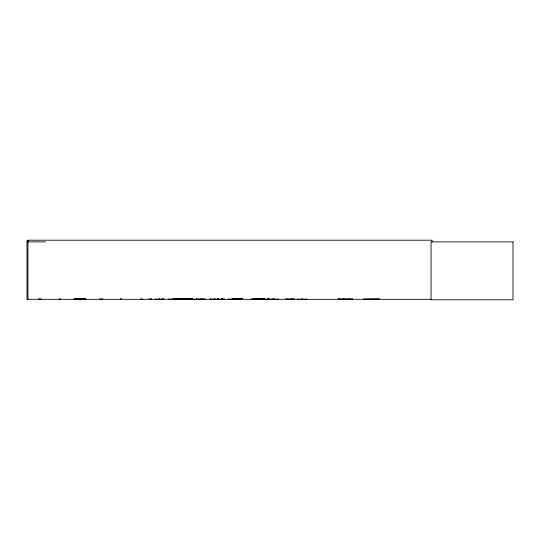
<?xml version="1.0" encoding="UTF-8"?>
<svg xmlns="http://www.w3.org/2000/svg" width="540" height="540" viewBox="0 0 540 540"><rect width="100%" height="100%" fill="white"/><g stroke="black" fill="none" stroke-linecap="round" stroke-linejoin="round"><path stroke-width="0.81" d="M228.919 299.288L242.73 299.275M237.6 299.288L237.661 298.829M264.384 299.288L264.425 298.829M269.588 299.288L269.595 298.829M273.071 299.288L273.105 298.829M268.306 299.234L268.34 298.829M162.621 299.248L162.635 298.586M209.885 299.309L222.588 299.261M168.561 299.248L205.207 299.261M338.047 299.281L352.505 299.281L338.087 299.295M338.398 299.295L338.182 299.052M350.582 298.85L350.595 299.167M285.397 299.281L294.374 299.281L285.457 299.295M285.984 299.295L286.153 299.167M291.452 298.85L291.519 299.167M292.046 298.85L291.87 299.295M260.483 299.248L260.51 298.87M210.222 299.248L210.168 298.829M155.129 299.248L162.783 299.248M338.202 299.167L352.363 299.153M350.696 299.309L351.041 299.309M352.134 299.309L352.357 298.85M168.764 299.248L168.804 298.87L168.845 299.309M192.605 299.248L192.645 298.87M73.636 299.248L86.002 299.261M175.061 299.248L175.115 298.87M285.633 299.167L294.361 299.295M288.259 299.167L288.137 299.295M293.814 299.309L293.672 299.167M294.023 299.295L294.172 298.85M28.688 240.813L27 240.813L27 299.309L431.177 299.309M27 241.9L45.522 241.9M74.851 298.931L85.664 298.931M173.975 298.931L192.341 298.931M231.91 298.931L242.723 298.931M253.739 298.931L264.553 298.931M379.141 299.052L363.44 299.295L379.141 299.281M74.831 299.072L85.684 299.072M173.954 299.072L192.362 299.072M231.89 299.072L242.744 299.086M253.719 299.072L264.573 299.072M363.44 299.167L379.141 299.167M253.732 299.275L278.282 299.288L278.276 298.829M287.786 299.167L287.901 299.295M186.813 299.248L186.759 298.87L186.705 299.309M82.316 299.248L82.309 298.829M339.721 299.295C340.767 298.91 339.086 299.801 339.538 298.829M181.143 299.248L181.109 298.87L181.069 299.309M174.42 299.234L174.366 298.829M186.131 299.234L186.097 298.829M178.848 299.309L178.828 298.829M228.974 299.248L228.919 298.829M432.02 241.9L432.02 240.206L27.952 240.206L27.952 299.309M379.127 298.85L379.127 299.295M348.226 298.829L348.226 299.309M344.034 298.708L344.034 299.309M343.73 298.708L343.73 299.309M306.335 298.829L306.335 299.309L297.655 299.288L297.655 298.829M302.144 298.708L302.144 299.309M301.847 298.708L301.847 299.309M274.077 298.708L274.091 299.309M272.147 298.829L272.147 299.309M268.886 298.708L268.913 299.309M268.61 298.708L268.61 299.309M268.582 298.708L268.582 299.309M267.955 298.708L267.955 299.309M267.685 298.708L267.685 299.309M264.998 298.708L264.998 299.309M264.722 298.708L264.722 299.309M260.537 298.829L260.537 299.309M256.757 298.586L256.757 299.309M255.562 298.586L255.562 299.309M254.367 298.586L254.367 299.309M253.888 298.586L253.888 299.309M252.693 298.586L252.693 299.309M251.498 298.586L251.498 299.309M236.284 298.586L236.284 299.309M235.089 298.586L235.089 299.309M233.692 298.829L233.665 299.309M233.422 298.586L233.462 299.309M233.199 298.708L233.199 299.309M233.159 298.708L233.118 299.309M232.227 298.586L232.227 299.309M224.019 298.586L224.019 299.309M222.311 298.829L222.311 299.309M221.616 298.586L221.616 299.309M218.363 298.708L218.363 299.309M218.12 298.708L218.12 299.309M217.161 298.829L217.161 299.309M215.318 298.829L215.318 299.309M214.36 298.708L214.36 299.309M214.117 298.708L214.117 299.309M210.917 298.708L210.917 299.309M210.445 298.829L210.418 299.309M203.533 298.586L203.533 299.309M202.345 298.586L202.345 299.309M201.062 298.708L201.062 299.309M200.826 298.708L200.826 299.309M199.382 298.829L199.382 299.309M198.207 298.829L198.207 299.309M196.763 298.708L196.763 299.309M196.533 298.708L196.533 299.309M192.685 298.829L192.685 299.309M192.483 298.586L192.483 299.309M191.288 298.586L191.288 299.309M184.295 298.586L184.262 299.309M184.066 298.708L184.066 299.309M183.938 298.708L183.938 299.309M183.101 298.586L183.047 299.309M181.994 298.708L181.994 299.309M181.906 298.586L181.906 299.309M181.73 298.708L181.73 299.309M177.937 298.708L177.937 299.309M177.809 298.708L177.809 299.309M177.221 298.708L177.221 299.309M176.985 298.708L176.985 299.309M175.547 298.829L175.547 299.309M175.169 298.829L175.169 299.309M172.922 298.708L172.922 299.309M172.692 298.708L172.692 299.309M163.822 298.586L163.822 299.309M162.844 298.829L162.844 299.309M159.719 298.708L159.719 299.309M159.455 298.708L159.455 299.309M155.351 298.829L155.351 299.309M151.544 298.586L151.544 299.309M150.35 298.586L150.35 299.309M149.155 298.586L149.155 299.309M142.162 298.586L142.162 299.309M140.967 298.586L140.967 299.309M121.662 298.586L121.662 299.309M120.467 298.586L120.467 299.309M102.384 298.586L102.384 299.309M101.189 298.586L101.189 299.309M99.995 298.586L99.995 299.309M85.57 298.829L85.57 299.309M84.605 298.829L84.605 299.309M82.931 298.708L82.931 299.309M82.809 298.708L82.802 299.309M81.918 298.829L81.918 299.309M81.851 298.829L81.851 299.309M80.015 298.829L80.015 299.309M77.699 298.829L77.699 299.309M76.808 298.708L76.808 299.309M76.68 298.708L76.68 299.309M74.041 298.829L74.041 299.309M60.284 298.586L60.284 299.309M59.09 298.586L59.09 299.309M41.013 298.586L41.013 299.309M39.818 298.586L39.818 299.309M38.623 298.586L38.623 299.309M513 241.9L431.069 241.9L431.069 299.795L513 299.795L513 241.9M204.984 299.248L204.944 298.87L204.91 299.309M178.666 299.248L178.632 298.87L178.605 299.309M273.787 299.309L273.787 298.708L273.78 299.309M222.824 299.309L222.824 298.586L222.811 299.309"/></g></svg>
